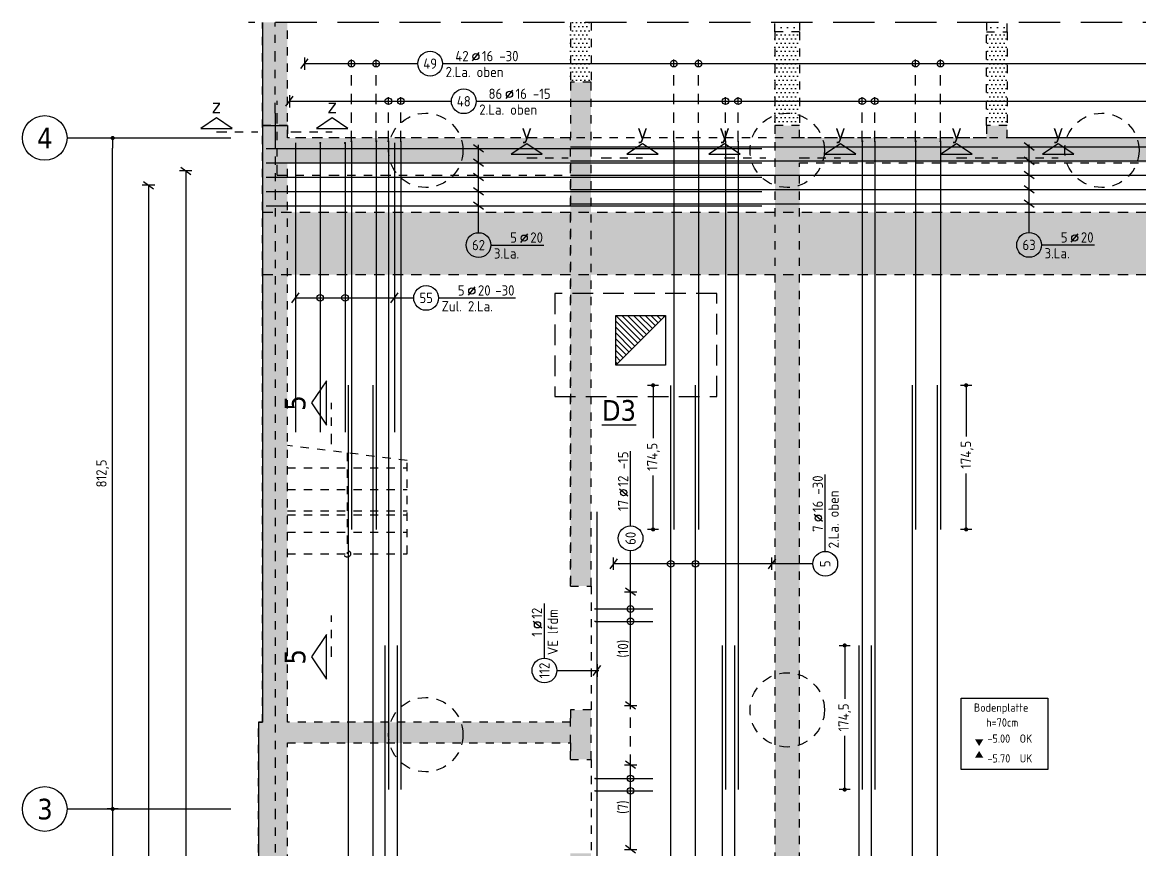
# Model space of a CAD drawing. Extents: x -59 to 99, y -34 to 56.
# Drawn here: x 23.97 to 37.49, y 32.56 to 42.58 of the extents above; entities that cross this region are included whole.
import ezdxf
from ezdxf.enums import TextEntityAlignment as Align

# ---------------------------------------------------------------- set-up
doc = ezdxf.new("R2010")
doc.units = 0
doc.header["$LTSCALE"] = 0.5
for name, pattern in [('AUSGEZOGEN', [1000.01, 1000, 0.01]), ('DASHDOTSMALL', [1.05, 0.5, -0.25, 0.05, -0.25]), ('DIVIDE2', [0.625, 0.25, -0.125, 0, -0.125, 0, -0.125]), ('DOT', [0.175, 0.05, -0.125]), ('GESTRICHELTX2', [1.5, 1, -0.5]), ('HIDDEN2', [0.187, 0.125, -0.062]), ('PUNKT', [0.175, 0.05, -0.125]), ('STRICHLINIE', [0.75, 0.5, -0.25]), ('STRICHPUNKT2', [0.55, 0.25, -0.125, 0.05, -0.125]), ('VERDECKT', [0.375, 0.25, -0.125])]:
    doc.linetypes.add(name, pattern=pattern)
for name, color, linetype in [('ACHSEN', 7, 'Continuous'), ('AFB', 7, 'Continuous'), ('AFU', 7, 'Continuous'), ('BETON', 7, 'Continuous'), ('Brüstung 2.UG', 7, 'Continuous'), ('DETAIL', 7, 'Continuous'), ('DRUEBER', 7, 'Continuous'), ('grau_dunkel', 7, 'Continuous'), ('grau_hell', 7, 'Continuous'), ('Gründungspfähle', 7, 'Continuous'), ('HILFE', 7, 'Continuous'), ('koten', 7, 'Continuous'), ('MASSE', 7, 'Continuous'), ('OBJEKT', 7, 'Continuous'), ('RND', 7, 'Continuous'), ('SCHNITTE', 7, 'Continuous'), ('SCHRAFF', 7, 'Continuous'), ('SFP_Achsen', 7, 'Continuous'), ('TEXT', 7, 'Continuous'), ('VERDECKT', 7, 'Continuous'), ('Versprung oberseitig', 7, 'Continuous')]:
    doc.layers.add(name, color=color, linetype=linetype)
doc.layers.add('NOPLOT', color=7, linetype='Continuous', plot=False)
doc.styles.add('helv', font='tahoma.ttf')
doc.styles.add('txt', font='isocp.shx')
doc.linetypes.add('AFU_50K', pattern='A,0.15,["/",Standard,S=0.2,R=0,X=-0.01,Y=-0.1],0.07,["/",Standard,S=0.2,R=0,X=-0.01,Y=-0.1],0.15', length=0.37)
doc.dimstyles.new('DOT_I', dxfattribs={"dimscale": 0.5, "dimtxt": 0.25, "dimasz": 0.25, "dimexe": 0.1, "dimexo": 0.3, "dimgap": 0.1, "dimtad": 1, "dimdec": 3, "dimzin": 3, "dimtxsty": 'txt', "dimblk": 'DOT', "dimblk1": 'DOT', "dimblk2": 'DOT', "dimsah": 1, "dimcen": 0.1, "dimse1": 1, "dimse2": 1, "dimazin": 0, "dimtfac": 1, "dimtdec": 4, "dimtix": 1, "dimtmove": 2, "dimatfit": 3, "dimfxl": 0, "dimtvp": 1, "dimtolj": 1, "dimtzin": 0, "dimarcsym": 0})
pattern_1 = [(0, (-54.946376, 512.02772), (0.025, 0.05), [0, -0.05])]
pattern_2 = [(0, (20.53262, 3.144444), (0.0396875, 0.079375), [0, -0.079375])]

# ---------------------------------------------------------------- blocks, each defined once
blk = doc.blocks.new('okrd_o')
at = {"layer": 'koten', "color": 7, "linetype": 'Continuous'}
blk.add_solid([(-0.125, 0.202), (0.125, 0.202), (0, 0)], dxfattribs=at)
at = {"layer": 'koten', "style": 'txt'}
blk.add_attdef('OKRD', (0.25, 0.1), '', height=0.25, dxfattribs=at)
blk = doc.blocks.new('okrd_u')
at = {"layer": 'koten', "color": 7, "linetype": 'Continuous'}
blk.add_solid([(-0.125, -0.202), (0.125, -0.202), (0, 0)], dxfattribs=at)
at = {"layer": 'koten', "style": 'txt'}
blk.add_attdef('OKRD', (0.25, -0.35), '', height=0.25, dxfattribs=at)
blk = doc.blocks.new('DOT')
at = {"layer": 'MASSE', "color": 7, "linetype": 'Continuous'}
for p, q in [((0, 0), (-1, 0)), ((0, 0.54), (0, -0.54))]:
    blk.add_line(p, q, dxfattribs=at)
at = {"layer": 'MASSE', "color": 7, "linetype": 'Continuous', "const_width": 0.2}
blk.add_lwpolyline([(-0.1, 0, 1), (0.1, 0, 1)], format="xyb", close=True, dxfattribs=at)
blk = doc.blocks.new('*D50')
at = {"layer": 'Defpoints', "color": 0, "linetype": 'AUSGEZOGEN', "transparency": 16777216}
for p in [(25.063, 41.179), (25.063, 41.179), (25.063, 33.054)]:
    blk.add_point(p, dxfattribs=at)
at = {"layer": 'MASSE', "color": 0, "linetype": 'AUSGEZOGEN', "lineweight": -2, "transparency": 16777216}
blk.add_line((25.063, 33.179), (25.063, 41.054), dxfattribs=at)
at = {"layer": 'MASSE', "color": 0, "linetype": 'AUSGEZOGEN', "lineweight": -2, "transparency": 16777216, "xscale": 0.125, "yscale": 0.125, "zscale": 0.125}
for p, rotation in [((25.063, 41.179), 90), ((25.063, 33.054), 270)]:
    blk.add_blockref('DOT', p, dxfattribs=dict(at, rotation=rotation))
at = {"layer": 'MASSE', "color": 0, "linetype": 'AUSGEZOGEN', "transparency": 16777216, "insert": (24.941, 37.116), "char_height": 0.125, "attachment_point": 5, "rotation": 90, "style": 'txt'}
blk.add_mtext('\\A1;812,5', dxfattribs=at)
blk = doc.blocks.new('*D51')
at = {"layer": 'Defpoints', "color": 0, "linetype": 'AUSGEZOGEN', "transparency": 16777216}
for p in [(25.063, 33.054), (25.063, 26.804), (25.063, 26.804)]:
    blk.add_point(p, dxfattribs=at)
at = {"layer": 'MASSE', "color": 0, "linetype": 'AUSGEZOGEN', "lineweight": -2, "transparency": 16777216}
blk.add_line((25.063, 32.929), (25.063, 26.929), dxfattribs=at)
at = {"layer": 'MASSE', "color": 0, "linetype": 'AUSGEZOGEN', "lineweight": -2, "transparency": 16777216, "xscale": 0.125, "yscale": 0.125, "zscale": 0.125}
for p, rotation in [((25.063, 33.054), 90), ((25.063, 26.804), 270)]:
    blk.add_blockref('DOT', p, dxfattribs=dict(at, rotation=rotation))
at = {"layer": 'MASSE', "color": 0, "linetype": 'AUSGEZOGEN', "transparency": 16777216, "insert": (24.95, 29.929), "char_height": 0.125, "attachment_point": 5, "rotation": 90, "style": 'txt'}
blk.add_mtext('\\A1;625', dxfattribs=at)
blk = doc.blocks.new('lei_gre')
at = {"layer": 'RND', "color": 7, "linetype": 'Continuous'}
for p, q in [((-0.09, -0.12), (0.09, 0.12)), ((0, 0.15), (0, -0.15))]:
    blk.add_line(p, q, dxfattribs=at)
blk = doc.blocks.new('RND_LEI')
at = {"layer": 'RND', "color": 7, "linetype": 'Continuous'}
blk.add_line((1.022, 0.066), (1.19, 0.27), dxfattribs=at)
for centre, radius in [((0, 0), 0.3), ((1.106, 0.168), 0.075)]:
    blk.add_circle(centre, radius, dxfattribs=at)
at = {"layer": 'RND', "color": 7, "linetype": 'Continuous', "style": 'txt'}
blk.add_attdef('ANZ', text='', height=0.25, dxfattribs=at).set_placement((0.931, 0.057), align=Align.RIGHT)
for tag, p in [('DUM', (1.253, 0.057)), ('ABSTD', (1.674, 0.057)), ('POSTXT', (0.374, -0.327))]:
    blk.add_attdef(tag, p, '', height=0.25, dxfattribs=at)
blk.add_attdef('POSL', text='', height=0.25, dxfattribs=at).set_placement((0, 0), align=Align.MIDDLE)
blk = doc.blocks.new('*D54')
at = {"layer": 'Defpoints', "color": 0, "linetype": 'AUSGEZOGEN', "transparency": 16777216}
for p in [(35.393, 38.184), (35.393, 38.184), (35.393, 36.439)]:
    blk.add_point(p, dxfattribs=at)
at = {"layer": 'MASSE', "color": 0, "linetype": 'AUSGEZOGEN', "lineweight": -2, "transparency": 16777216}
for p, q in [((35.393, 38.059), (35.393, 37.566)), ((35.393, 36.564), (35.393, 37.117))]:
    blk.add_line(p, q, dxfattribs=at)
at = {"layer": 'MASSE', "color": 0, "linetype": 'AUSGEZOGEN', "lineweight": -2, "transparency": 16777216, "xscale": 0.125, "yscale": 0.125, "zscale": 0.125}
for p, rotation in [((35.393, 38.184), 90), ((35.393, 36.439), 270)]:
    blk.add_blockref('DOT', p, dxfattribs=dict(at, rotation=rotation))
at = {"layer": 'MASSE', "color": 0, "linetype": 'AUSGEZOGEN', "transparency": 16777216, "insert": (35.405, 37.342), "char_height": 0.125, "attachment_point": 5, "rotation": 90, "style": 'txt'}
blk.add_mtext('\\A1;174,5', dxfattribs=at)
blk = doc.blocks.new('*D55')
at = {"layer": 'Defpoints', "color": 0, "linetype": 'AUSGEZOGEN', "transparency": 16777216}
for p in [(33.923, 35.034), (33.923, 35.034), (33.923, 33.289)]:
    blk.add_point(p, dxfattribs=at)
at = {"layer": 'MASSE', "color": 0, "linetype": 'AUSGEZOGEN', "lineweight": -2, "transparency": 16777216}
for p, q in [((33.923, 34.909), (33.923, 34.386)), ((33.923, 33.414), (33.923, 33.938))]:
    blk.add_line(p, q, dxfattribs=at)
at = {"layer": 'MASSE', "color": 0, "linetype": 'AUSGEZOGEN', "lineweight": -2, "transparency": 16777216, "xscale": 0.125, "yscale": 0.125, "zscale": 0.125}
for p, rotation in [((33.923, 35.034), 90), ((33.923, 33.289), 270)]:
    blk.add_blockref('DOT', p, dxfattribs=dict(at, rotation=rotation))
at = {"layer": 'MASSE', "color": 0, "linetype": 'AUSGEZOGEN', "transparency": 16777216, "insert": (33.924, 34.162), "char_height": 0.125, "attachment_point": 5, "rotation": 90, "style": 'txt'}
blk.add_mtext('\\A1;174,5', dxfattribs=at)
blk = doc.blocks.new('*D58')
at = {"layer": 'Defpoints', "color": 0, "linetype": 'AUSGEZOGEN', "transparency": 16777216}
for p in [(31.604, 38.184), (31.604, 38.184), (31.604, 36.439)]:
    blk.add_point(p, dxfattribs=at)
at = {"layer": 'MASSE', "color": 0, "linetype": 'AUSGEZOGEN', "lineweight": -2, "transparency": 16777216}
for p, q in [((31.604, 38.059), (31.604, 37.542)), ((31.604, 36.564), (31.604, 37.093))]:
    blk.add_line(p, q, dxfattribs=at)
at = {"layer": 'MASSE', "color": 0, "linetype": 'AUSGEZOGEN', "lineweight": -2, "transparency": 16777216, "xscale": 0.125, "yscale": 0.125, "zscale": 0.125}
for p, rotation in [((31.604, 38.184), 90), ((31.604, 36.439), 270)]:
    blk.add_blockref('DOT', p, dxfattribs=dict(at, rotation=rotation))
at = {"layer": 'MASSE', "color": 0, "linetype": 'AUSGEZOGEN', "transparency": 16777216, "insert": (31.608, 37.317), "char_height": 0.125, "attachment_point": 5, "rotation": 90, "style": 'txt'}
blk.add_mtext('\\A1;174,5', dxfattribs=at)
blk = doc.blocks.new('SCHN-1')
at = {"layer": 'SCHNITTE', "color": 5, "linetype": 'Continuous'}
blk.add_lwpolyline([(0.54, 0.125), (0, 0.485), (-0.54, 0.125)], close=True, dxfattribs=at)
at = {"layer": 'SCHNITTE', "color": 6, "linetype": 'Continuous', "style": 'helv'}
blk.add_attdef('SCHN-1', text='', height=0.5, dxfattribs=at).set_placement((0, 0.635), align=Align.CENTER)
blk = doc.blocks.new('SCHN-2')
at = {"layer": 'SCHNITTE', "color": 6, "linetype": 'Continuous'}
blk.add_lwpolyline([(0.378, 0.088), (0, 0.34), (-0.378, 0.088)], close=True, dxfattribs=at)
at = {"layer": 'SCHNITTE', "color": 1, "linetype": 'DASHDOTSMALL', "style": 'helv'}
blk.add_attdef('SCHN-2', text='', height=0.35, dxfattribs=at).set_placement((0, 0.45), align=Align.CENTER)

msp = doc.modelspace()

# ---------------------------------------------------------------- hatches: boundary and pattern name
at = {"layer": 'Brüstung 2.UG', "linetype": 'DOT'}
h = msp.add_hatch(dxfattribs=at)
h.set_pattern_fill('DOTS', color=102, scale=0.8, double=1)
h.set_pattern_definition(pattern_1)
h.paths.add_polyline_path([(30.85294, 42.57883), (30.60294, 42.57883), (30.60294, 41.85383), (30.85294, 41.85383)])
h = msp.add_hatch(dxfattribs=at)
h.set_pattern_fill('DOTS', color=102, scale=0.8, double=1)
h.set_pattern_definition(pattern_1)
h.paths.add_polyline_path([(33.07794, 41.32883), (33.37794, 41.32883), (33.37794, 42.46383), (33.07794, 42.46383)])
h = msp.add_hatch(dxfattribs=at)
h.set_pattern_fill('DOTS', color=102, scale=0.8, double=1)
h.set_pattern_definition(pattern_1)
h.paths.add_polyline_path([(35.88794, 42.46383), (35.63794, 42.46383), (35.63794, 41.32883), (35.88794, 41.32883)])
at = {"layer": 'grau_dunkel', "linetype": 'AUSGEZOGEN'}
h = msp.add_hatch(dxfattribs=at)
h.set_pattern_fill('ANSI31', color=171, scale=0.4, angle=90, style=0, double=1)
h.set_pattern_definition([(135, (-51.70699, 581.085373), (-0.035355339, -0.035355339), [])])
h.paths.add_polyline_path([(31.75294, 39.02883), (31.15294, 39.02883), (31.15294, 38.42883)])
at = {"layer": 'grau_hell'}
msp.add_hatch(color=9, dxfattribs=at).paths.add_polyline_path([(41.78291, 39.52383), (41.78291, 40.27883), (26.87794, 40.27883), (26.87794, 39.52383)])
at = {"layer": 'SCHRAFF', "linetype": 'AUSGEZOGEN'}
h = msp.add_hatch(dxfattribs=at)
h.set_pattern_fill('DOTS', scale=0.05, double=1)
h.set_pattern_definition(pattern_2)
h.paths.add_polyline_path([(30.85294, 41.85383), (30.60294, 41.85383), (30.60294, 41.17883), (27.17794, 41.17883), (27.17794, 42.57883), (26.87794, 42.57883), (26.87794, 34.10383), (26.82794, 34.10383), (26.82794, 19.92883), (41.78291, 19.92883), (41.78291, 20.22883), (39.60294, 20.22883), (39.60294, 26.67883), (39.83794, 26.67883), (39.83794, 26.92883), (39.21794, 26.92883), (39.21794, 26.67883), (39.35294, 26.67883), (39.35294, 20.22883), (33.35294, 20.22883), (33.35294, 26.67883), (37.20794, 26.67883), (37.20794, 26.92883), (32.98294, 26.92883), (32.98294, 26.67883), (33.10294, 26.67883), (33.10294, 20.22883), (27.17794, 20.22883), (27.17794, 26.67883), (30.97294, 26.67883), (30.97294, 26.92883), (30.85294, 26.92883), (30.85294, 27.67383), (30.60294, 27.67383), (30.60294, 26.92883), (27.17794, 26.92883), (27.17794, 30.75383), (30.60294, 30.75383), (30.60294, 29.68383), (30.85294, 29.68383), (30.85294, 32.51883), (30.60294, 32.51883), (30.60294, 31.00383), (27.17794, 31.00383), (27.17794, 33.85383), (30.60294, 33.85383), (30.60294, 33.65383), (30.85294, 33.65383), (30.85294, 34.25383), (30.60294, 34.25383), (30.60294, 34.10383), (27.17794, 34.10383), (27.17794, 40.87883), (30.60294, 40.87883), (30.60294, 35.75383), (30.85294, 35.75383)])
h = msp.add_hatch(dxfattribs=at)
h.set_pattern_fill('DOTS', scale=0.05, double=1)
h.set_pattern_definition(pattern_2)
h.paths.add_polyline_path([(33.37794, 42.57883), (33.07794, 42.57883), (33.07794, 42.46383), (33.37794, 42.46383)])
h.paths.add_polyline_path([(35.88794, 42.57883), (35.63794, 42.57883), (35.63794, 42.46383), (35.88794, 42.46383)])
h = msp.add_hatch(dxfattribs=at)
h.set_pattern_fill('DOTS', scale=0.05, double=1)
h.set_pattern_definition(pattern_2)
h.paths.add_polyline_path([(41.68794, 41.17883), (40.57794, 41.17883), (40.57794, 41.42383), (40.27794, 41.42383), (40.27794, 41.17883), (35.88794, 41.17883), (35.88794, 41.32883), (35.63794, 41.32883), (35.63794, 41.17883), (33.37794, 41.17883), (33.37794, 41.32883), (33.07794, 41.32883), (33.07794, 29.17883), (34.12794, 29.17883), (34.12794, 29.42883), (33.37794, 29.42883), (33.37794, 40.87883), (41.68794, 40.87883)])

# ---------------------------------------------------------------- linework, layer by layer
at = {"layer": 'ACHSEN', "color": 140, "linetype": 'AUSGEZOGEN'}
for p, q in [((24.51074, 41.17883), (26.49266, 41.17883)), ((24.51074, 33.05383), (26.49266, 33.05383))]:
    msp.add_line(p, q, dxfattribs=at)
at = {"layer": 'AFB', "color": 1, "linetype": 'DIVIDE2'}
for p, q in [((27.02794, 41.47883), (27.02794, 42.57883)), ((27.05294, 40.72883), (27.05294, 41.62883)), ((27.02794, 41.17883), (27.02794, 20.07883)), ((27.05294, 40.72883), (41.78291, 40.72883))]:
    msp.add_line(p, q, dxfattribs=at)
at = {"layer": 'AFU', "color": 1, "linetype": 'AUSGEZOGEN'}
msp.add_line((27.02794, 41.47883), (27.02794, 41.17883), dxfattribs=at)
at = {"layer": 'AFU', "color": 8, "linetype": 'AFU_50K'}
msp.add_line((26.87794, 41.32883), (27.17794, 41.32883), dxfattribs=at)
at = {"layer": 'BETON', "color": 6, "linetype": 'AUSGEZOGEN'}
for p, q in [((26.87794, 42.57883), (26.87794, 34.10383)), ((26.87794, 34.10383), (26.82794, 34.10383)), ((26.82794, 34.10383), (26.82794, 19.92883))]:
    msp.add_line(p, q, dxfattribs=at)
msp.add_lwpolyline([(31.15294, 39.02883), (31.75294, 39.02883), (31.75294, 38.42883), (31.15294, 38.42883)], close=True, dxfattribs=at)
at = {"layer": 'Brüstung 2.UG', "color": 102, "linetype": 'DOT'}
for p, q in [((30.60294, 42.57883), (30.60294, 41.85383)), ((30.85294, 42.57883), (30.85294, 41.85383)), ((33.07794, 42.46383), (33.07794, 41.32883)), ((33.37794, 42.46383), (33.37794, 41.32883)), ((35.63794, 41.32883), (35.63794, 42.46383)), ((35.88794, 42.46383), (35.88794, 41.32883))]:
    msp.add_line(p, q, dxfattribs=at)
at = {"layer": 'DETAIL', "color": 102, "linetype": 'STRICHLINIE'}
msp.add_lwpolyline([(30.41526, 38.04928), (32.37689, 38.04928), (32.37689, 39.29477), (30.41526, 39.29477)], close=True, dxfattribs=at)
at = {"layer": 'DRUEBER', "color": 7, "linetype": 'PUNKT', "lineweight": -2}
for p, q in [((27.17794, 41.17883), (27.17794, 42.57883)), ((30.85294, 41.85383), (30.60294, 41.85383)), ((30.60294, 41.85383), (30.60294, 41.17883)), ((30.85294, 35.75383), (30.85294, 41.85383)), ((30.60294, 41.17883), (27.17794, 41.17883)), ((27.17794, 34.10383), (27.17794, 40.87883)), ((27.17794, 40.87883), (30.60294, 40.87883)), ((30.60294, 40.87883), (30.60294, 35.75383)), ((30.60294, 35.75383), (30.85294, 35.75383)), ((30.85294, 34.25383), (30.60294, 34.25383)), ((30.60294, 34.25383), (30.60294, 34.10383)), ((30.85294, 33.65383), (30.85294, 34.25383)), ((30.60294, 34.10383), (27.17794, 34.10383)), ((27.17794, 31.00383), (27.17794, 33.85383)), ((27.17794, 33.85383), (30.60294, 33.85383)), ((30.60294, 33.85383), (30.60294, 33.65383)), ((30.60294, 33.65383), (30.85294, 33.65383))]:
    msp.add_line(p, q, dxfattribs=at)
at = {"layer": 'DRUEBER', "color": 7, "linetype": 'PUNKT'}
for p, q in [((28.62794, 37.27478), (27.17794, 37.45383)), ((27.90294, 37.36431), (27.90294, 36.14383)), ((28.62794, 36.14383), (28.62794, 37.27478)), ((27.17794, 37.18383), (28.62794, 37.18383)), ((27.17794, 36.92383), (28.62794, 36.92383)), ((27.17794, 36.66383), (28.62794, 36.66383)), ((27.17794, 36.61431), (28.62794, 36.61431)), ((27.17794, 36.40383), (28.62794, 36.40383)), ((27.17794, 36.14383), (28.62794, 36.14383))]:
    msp.add_line(p, q, dxfattribs=at)
at = {"layer": 'DRUEBER', "color": 7, "linetype": 'PUNKT', "lineweight": -2}
for points in [[(41.78291, 19.92883), (26.82794, 19.92883), (26.82794, 34.10383), (26.87794, 34.10383), (26.87794, 42.57883)], [(33.37794, 42.57883), (33.37794, 42.46383), (33.07794, 42.46383), (33.07794, 42.57883)], [(35.63794, 42.57883), (35.63794, 42.46383), (35.88794, 42.46383), (35.88794, 42.57883)], [(33.07794, 41.32883), (33.07794, 29.17883), (34.12794, 29.17883), (34.12794, 29.42883), (33.37794, 29.42883), (33.37794, 40.87883), (41.68794, 40.87883), (41.68794, 41.17883), (40.57794, 41.17883), (40.57794, 41.42383), (40.27794, 41.42383), (40.27794, 41.17883), (35.88794, 41.17883), (35.88794, 41.32883), (35.63794, 41.32883), (35.63794, 41.17883), (33.37794, 41.17883), (33.37794, 41.32883), (33.07794, 41.32883)]]:
    msp.add_lwpolyline(points, dxfattribs=at)
at = {"layer": 'DRUEBER', "color": 7, "linetype": 'PUNKT'}
msp.add_circle((27.90294, 36.14383), 0.04, dxfattribs=at)
at = {"layer": 'grau_dunkel', "color": 171, "linetype": 'AUSGEZOGEN'}
msp.add_line((31.75294, 39.02883), (31.15294, 38.42883), dxfattribs=at)
at = {"layer": 'Gründungspfähle', "color": 171, "linetype": 'VERDECKT'}
for centre in [(28.85294, 41.02883), (33.22794, 41.02883), (37.03589, 41.02883), (33.22794, 34.25383), (28.85294, 33.95383)]:
    msp.add_circle(centre, 0.45, dxfattribs=at)
at = {"layer": 'HILFE', "color": 102, "linetype": 'GESTRICHELTX2'}
msp.add_line((41.78291, 42.57883), (26.70604, 42.57883), dxfattribs=at)
at = {"layer": 'NOPLOT', "color": 191, "linetype": 'Continuous'}
msp.add_line((31.75294, 39.02883), (31.15294, 38.42883), dxfattribs=at)
for points in [[(27.27518, 41.11818), (27.27518, 37.61818)], [(28.47518, 41.11818), (28.47518, 37.61818)]]:
    msp.add_lwpolyline(points, dxfattribs=at)
msp.add_lwpolyline([(31.15294, 39.02883), (31.75294, 39.02883), (31.75294, 38.42883), (31.15294, 38.42883)], close=True, dxfattribs=at)
at = {"layer": 'OBJEKT', "color": 1, "linetype": 'AUSGEZOGEN'}
msp.add_lwpolyline([(35.33118, 34.3942), (36.38064, 34.3942), (36.38064, 33.53406), (35.33118, 33.53406)], close=True, dxfattribs=at)
at = {"layer": 'RND', "color": 7, "linetype": 'AUSGEZOGEN'}
for p, q in [((27.38593, 42.07895), (28.75595, 42.07895)), ((29.05595, 42.07895), (39.77807, 42.07895)), ((27.20269, 41.62306), (29.16292, 41.62306)), ((29.46292, 41.62306), (39.96278, 41.62306)), ((25.94784, 40.78121), (25.94784, 30.47113)), ((25.49643, 40.60743), (25.49643, 29.97576)), ((29.6411, 39.88188), (30.2811, 39.88188)), ((36.30513, 39.88364), (36.94513, 39.88364)), ((27.27518, 39.24176), (28.47518, 39.24176)), ((28.47518, 39.24176), (28.7072, 39.24176)), ((29.0072, 39.24176), (29.93845, 39.24176)), ((31.33157, 36.48111), (31.33157, 37.38736)), ((33.68819, 36.17289), (33.68819, 37.10414)), ((31.33157, 35.68318), (31.33157, 36.18111)), ((33.04147, 36.02289), (31.12514, 36.02289)), ((33.53819, 36.02289), (33.04147, 36.02289)), ((31.33157, 34.3063), (31.33157, 35.68318)), ((30.28885, 34.88085), (30.28885, 35.54085)), ((31.33157, 32.56497), (31.33157, 33.5875))]:
    msp.add_line(p, q, dxfattribs=at)
at = {"layer": 'RND', "color": 102, "linetype": 'VERDECKT'}
for p, q in [((27.95336, 41.13883), (27.95336, 42.12895)), ((28.25336, 41.13883), (28.25336, 42.12895)), ((31.85435, 41.13883), (31.85435, 42.12895)), ((32.15435, 41.13883), (32.15435, 42.12895)), ((34.78221, 41.13883), (34.78221, 42.12895)), ((35.08221, 41.13883), (35.08221, 42.12895)), ((28.39979, 41.13883), (28.39979, 41.67306)), ((28.54979, 41.13883), (28.54979, 41.67306)), ((32.48203, 41.13883), (32.48203, 41.67306)), ((32.63203, 41.13883), (32.63203, 41.67306)), ((34.13659, 41.13883), (34.13659, 41.67306)), ((34.28659, 41.13883), (34.28659, 41.67306))]:
    msp.add_line(p, q, dxfattribs=at)
at = {"layer": 'RND', "color": 102, "linetype": 'AUSGEZOGEN'}
for p, q in [((29.4911, 40.03188), (29.4911, 41.0947)), ((36.15513, 40.03364), (36.15513, 41.09932)), ((30.43885, 34.73085), (30.94578, 34.73085))]:
    msp.add_line(p, q, dxfattribs=at)
at = {"layer": 'RND', "color": 7, "linetype": 'VERDECKT'}
msp.add_line((31.33157, 33.5875), (31.33157, 34.3063), dxfattribs=at)
at = {"layer": 'RND', "color": 7, "linetype": 'AUSGEZOGEN'}
for points, const_width in [([(27.56893, 41.11818, 1), (27.58143, 41.11818, 1)], 0.0125), ([(27.86893, 41.11818, 1), (27.88143, 41.11818, 1)], 0.0125), ([(27.94711, 41.13883, 1), (27.95961, 41.13883, 1)], 0.0125), ([(28.24711, 41.13883, 1), (28.25961, 41.13883, 1)], 0.0125), ([(28.39354, 41.13883, 1), (28.40604, 41.13883, 1)], 0.0125), ([(28.54479, 41.13883, 1), (28.55479, 41.13883, 1)], 0.01), ([(31.84935, 41.13883, 1), (31.85935, 41.13883, 1)], 0.01), ([(32.14935, 41.13883, 1), (32.15935, 41.13883, 1)], 0.01), ([(32.47703, 41.13883, 1), (32.48703, 41.13883, 1)], 0.01), ([(32.62703, 41.13883, 1), (32.63703, 41.13883, 1)], 0.01), ([(34.13034, 41.13883, 1), (34.14284, 41.13883, 1)], 0.0125), ([(34.28159, 41.13883, 1), (34.29159, 41.13883, 1)], 0.01), ([(34.77596, 41.13883, 1), (34.78846, 41.13883, 1)], 0.0125), ([(35.07596, 41.13883, 1), (35.08846, 41.13883, 1)], 0.0125), ([(30.89656, 35.47591, 1), (30.90656, 35.47591, 1)], 0.01), ([(30.89656, 35.32591, 1), (30.90656, 35.32591, 1)], 0.01), ([(30.89656, 33.42346, 1), (30.90656, 33.42346, 1)], 0.01), ([(30.89656, 33.27346, 1), (30.90656, 33.27346, 1)], 0.01)]:
    msp.add_lwpolyline(points, format="xyb", close=True, dxfattribs=dict(at, const_width=const_width))
at = {"layer": 'RND', "color": 1, "linetype": 'AUSGEZOGEN'}
for points in [[(27.57518, 41.11818), (27.57518, 37.61818)], [(27.87518, 41.11818), (27.87518, 37.61818)], [(27.95336, 41.13883), (27.95336, 36.43883)], [(28.25336, 41.13883), (28.25336, 36.43883)], [(28.39979, 41.13883), (28.39979, 33.28883)], [(28.54979, 41.13883), (28.54979, 33.28883)], [(31.85435, 41.13883), (31.85435, 36.43883)], [(32.15435, 41.13883), (32.15435, 36.43883)], [(32.48203, 41.13883), (32.48203, 33.28883)], [(32.63203, 41.13883), (32.63203, 33.28883)], [(34.13659, 41.13883), (34.13659, 33.28883)], [(34.28659, 41.13883), (34.28659, 33.28883)], [(34.78221, 41.13883), (34.78221, 36.43883)], [(35.08221, 41.13883), (35.08221, 36.43883)], [(26.91928, 41.05087), (32.91928, 41.05087)], [(30.60294, 41.07326), (42.10294, 41.07326)], [(26.91928, 40.87773), (32.91928, 40.87773)], [(30.60294, 40.90012), (42.10294, 40.90012)], [(30.60294, 40.72698), (42.10294, 40.72698)], [(26.91928, 40.70459), (32.91928, 40.70459)], [(26.91928, 40.53145), (32.91928, 40.53145)], [(30.60294, 40.55384), (42.10294, 40.55384)], [(26.91928, 40.35831), (32.91928, 40.35831)], [(30.60294, 40.3807), (42.10294, 40.3807)], [(27.91606, 24.88383), (27.91606, 38.18383)], [(28.21606, 24.88383), (28.21606, 38.18383)], [(31.81705, 26.98265), (31.81705, 38.18265)], [(32.11705, 26.98383), (32.11705, 38.18383)], [(34.74491, 24.88383), (34.74491, 38.18383)], [(35.04491, 24.88383), (35.04491, 38.18383)], [(30.92569, 26.92084), (30.92569, 36.65166)], [(30.90156, 35.47591), (31.60156, 35.47591)], [(30.90156, 35.32591), (31.60156, 35.32591)], [(28.36249, 24.88383), (28.36249, 35.03383)], [(28.51249, 24.88383), (28.51249, 35.03383)], [(32.44473, 26.98383), (32.44473, 35.03383)], [(32.59473, 26.98383), (32.59473, 35.03383)], [(34.09929, 21.73383), (34.09929, 35.03383)], [(34.24929, 21.73383), (34.24929, 35.03383)], [(30.90156, 33.42346), (31.60156, 33.42346)], [(30.90156, 33.27346), (31.60156, 33.27346)]]:
    msp.add_lwpolyline(points, dxfattribs=at)
at = {"layer": 'RND', "color": 7, "linetype": 'AUSGEZOGEN'}
for centre in [(27.95336, 42.07895), (28.25336, 42.07895), (31.85435, 42.07895), (32.15435, 42.07895), (34.78221, 42.07895), (35.08221, 42.07895), (28.39979, 41.62306), (28.54979, 41.62306), (32.48203, 41.62306), (32.63203, 41.62306), (34.13659, 41.62306), (34.28659, 41.62306), (27.57518, 39.24176), (27.87518, 39.24176), (31.81705, 36.02289), (32.11705, 36.02289), (31.33157, 35.47591), (31.33157, 35.32591), (31.33157, 33.42346), (31.33157, 33.27346)]:
    msp.add_circle(centre, 0.04, dxfattribs=at)
at = {"layer": 'SCHNITTE', "color": 6, "linetype": 'STRICHPUNKT2'}
for p, q in [((26.31856, 41.25109), (26.81856, 41.25109)), ((27.21962, 41.25109), (27.71962, 41.25109)), ((30.0744, 40.93931), (30.5744, 40.93931)), ((30.97545, 40.93931), (31.47545, 40.93931)), ((32.46966, 40.93931), (32.96966, 40.93931)), ((33.37072, 40.93931), (33.87072, 40.93931)), ((35.27733, 40.93931), (35.77733, 40.93931)), ((36.00676, 40.93931), (36.50676, 40.93931))]:
    msp.add_line(p, q, dxfattribs=at)
at = {"layer": 'SCHNITTE', "color": 5, "linetype": 'STRICHPUNKT2'}
for p, q in [((27.71263, 37.46989), (27.71263, 37.96989)), ((27.71263, 34.89669), (27.71263, 35.39669))]:
    msp.add_line(p, q, dxfattribs=at)
at = {"layer": 'SFP_Achsen', "color": 7, "linetype": 'AUSGEZOGEN'}
for centre in [(24.24026, 41.17883), (24.24026, 33.05383)]:
    msp.add_circle(centre, 0.27048, dxfattribs=at)
at = {"layer": 'VERDECKT', "color": 7, "linetype": 'VERDECKT'}
for p, q in [((26.87794, 40.27883), (41.78291, 40.27883)), ((26.87794, 39.52383), (41.78291, 39.52383))]:
    msp.add_line(p, q, dxfattribs=at)
at = {"layer": 'Versprung oberseitig', "color": 1, "linetype": 'HIDDEN2'}
for p, q in [((27.17794, 41.32883), (26.87794, 41.32883)), ((27.17794, 41.32883), (27.17794, 41.17883)), ((40.57794, 41.17883), (27.17794, 41.17883)), ((30.60294, 35.75383), (30.60294, 41.17883)), ((30.60294, 35.75383), (30.85294, 35.75383)), ((30.85294, 35.75383), (30.85294, 34.25383)), ((30.60294, 33.65383), (30.60294, 34.25383)), ((30.85294, 34.25383), (30.60294, 34.25383)), ((30.60294, 33.65383), (30.85294, 33.65383)), ((30.85294, 33.65383), (30.85294, 32.51883))]:
    msp.add_line(p, q, dxfattribs=at)

# ---------------------------------------------------------------- block references
at = {"layer": 'koten', "color": 6, "linetype": 'AUSGEZOGEN', "xscale": 0.4, "yscale": 0.4, "zscale": 0.4}
for name, p, values in [('okrd_o', (35.55056, 33.81644), {'OKRD': '-5.00  OK'}), ('okrd_u', (35.55056, 33.75644), {'OKRD': '-5.70  UK'})]:
    msp.add_blockref(name, p, dxfattribs=at).add_auto_attribs(values)
at = {"layer": 'RND', "color": 7, "linetype": 'AUSGEZOGEN', "xscale": 0.5, "yscale": 0.5, "zscale": 0.5}
for p, values in [((28.90595, 42.07895), {'POSL': '49', 'DUM': '16', 'ANZ': '42', 'ABSTD': '-30', 'POSTXT': '2.La. oben'}), ((29.31292, 41.62306), {'POSL': '48', 'DUM': '16', 'ANZ': '86', 'ABSTD': '-15', 'POSTXT': '2.La. oben'}), ((29.4911, 39.88188), {'POSL': '62', 'DUM': '20', 'ANZ': '5', 'POSTXT': '3.La.'}), ((36.15513, 39.88364), {'POSL': '63', 'DUM': '20', 'ANZ': '5', 'POSTXT': '3.La.'}), ((28.8572, 39.24176), {'POSL': '55', 'DUM': '20', 'ANZ': '5', 'ABSTD': '-30', 'POSTXT': 'Zul. 2.La.'})]:
    msp.add_blockref('RND_LEI', p, dxfattribs=at).add_auto_attribs(values)
for p in [(27.38593, 42.07895), (27.20269, 41.62306), (27.27518, 39.24176), (28.47518, 39.24176)]:
    msp.add_blockref('lei_gre', p, dxfattribs=at)
at = {"layer": 'RND', "color": 102, "linetype": 'AUSGEZOGEN', "xscale": 0.5, "yscale": 0.5, "zscale": 0.5, "rotation": 90}
for p in [(36.15513, 41.07326), (29.4911, 41.05087), (29.4911, 40.87773), (36.15513, 40.90012), (29.4911, 40.70459), (36.15513, 40.72698), (29.4911, 40.53145), (36.15513, 40.55384), (29.4911, 40.35831), (36.15513, 40.3807)]:
    msp.add_blockref('lei_gre', p, dxfattribs=at)
at = {"layer": 'RND', "color": 7, "linetype": 'AUSGEZOGEN', "xscale": 0.5, "yscale": 0.5, "zscale": 0.5}
for p, rotation in [((25.94784, 40.78121), 270), ((25.49643, 40.60743), 270), ((31.12514, 36.02289), 180), ((33.04147, 36.02289), 180), ((31.33157, 35.68318), 90), ((31.33157, 34.3063), 90), ((31.33157, 33.5875), 90), ((31.33157, 32.56497), 90)]:
    msp.add_blockref('lei_gre', p, dxfattribs=dict(at, rotation=rotation))
at = {"layer": 'RND', "color": 7, "linetype": 'AUSGEZOGEN', "xscale": 0.5, "yscale": 0.5, "zscale": 0.5, "rotation": 90}
for p, values in [((31.33157, 36.33111), {'POSL': '60', 'DUM': '12', 'ANZ': '17', 'ABSTD': '-15'}), ((33.68819, 36.02289), {'POSL': '5', 'DUM': '16', 'ANZ': '7', 'ABSTD': '-30', 'POSTXT': '2.La. oben'}), ((30.28885, 34.73085), {'POSL': '112', 'DUM': '12', 'ANZ': '1', 'POSTXT': 'VE lfdm'})]:
    msp.add_blockref('RND_LEI', p, dxfattribs=at).add_auto_attribs(values)
at = {"layer": 'RND', "color": 102, "linetype": 'AUSGEZOGEN', "xscale": 0.5, "yscale": 0.5, "zscale": 0.5}
msp.add_blockref('lei_gre', (30.92569, 34.73085), dxfattribs=at)
at = {"layer": 'SCHNITTE', "color": 6, "linetype": 'STRICHPUNKT2', "xscale": 0.5, "yscale": 0.5, "zscale": 0.5}
for p, values in [((26.31856, 41.25109), {'SCHN-2': 'z'}), ((27.71962, 41.25109), {'SCHN-2': 'z'}), ((30.0744, 40.93931), {'SCHN-2': 'y'}), ((31.47545, 40.93931), {'SCHN-2': 'y'}), ((32.46966, 40.93931), {'SCHN-2': 'y'}), ((33.87072, 40.93931), {'SCHN-2': 'y'}), ((35.27733, 40.93931), {'SCHN-2': 'y'}), ((36.50676, 40.93931), {'SCHN-2': 'y'})]:
    msp.add_blockref('SCHN-2', p, dxfattribs=at).add_auto_attribs(values)
at = {"layer": 'SCHNITTE', "color": 5, "linetype": 'STRICHPUNKT2', "xscale": 0.5, "yscale": 0.5, "zscale": 0.5, "rotation": 90}
for p in [(27.71263, 37.96989), (27.71263, 34.89669)]:
    msp.add_blockref('SCHN-1', p, dxfattribs=at).add_auto_attribs({'SCHN-1': '5'})

# ---------------------------------------------------------------- texts
at = {"layer": 'RND', "color": 7, "linetype": 'AUSGEZOGEN', "style": 'txt'}
for s, p in [('(10)', (31.23907, 34.99474)), ('(7)', (31.23907, 33.07623))]:
    msp.add_text(s, height=0.125, rotation=90, dxfattribs=at).set_placement(p, align=Align.MIDDLE)
at = {"layer": 'SFP_Achsen', "color": 6, "linetype": 'AUSGEZOGEN', "style": 'helv'}
for s, p in [('4', (24.14965, 41.05263)), ('3', (24.14965, 32.92763))]:
    msp.add_text(s, height=0.25, dxfattribs=at).set_placement(p)
at = {"layer": 'TEXT', "color": 6, "linetype": 'AUSGEZOGEN', "style": 'helv'}
msp.add_text('%%UD3', height=0.25, dxfattribs=at).set_placement((30.98343, 37.75513))
at = {"layer": 'TEXT', "color": 1, "linetype": 'AUSGEZOGEN', "style": 'txt'}
for s, p in [('Bodenplatte', (35.48712, 34.23164)), ('h=70cm', (35.63519, 34.05133))]:
    msp.add_text(s, height=0.1, dxfattribs=at).set_placement(p)

# ---------------------------------------------------------------- dimensions: what is measured, and where the dimension line sits
at = {"layer": 'MASSE', "color": 7, "linetype": 'AUSGEZOGEN'}
for base, p2, override, picture, middle in [((25.06253, 41.17883), (25.06253, 41.17883), {"dimdec": 1, "dimlfac": 100}, '*D50', (24.94064, 37.11633)), ((25.06253, 26.80383), (25.06253, 26.80383), {"dimdec": 0, "dimlfac": 100}, '*D51', (24.95001, 29.92883))]:
    dim = msp.add_linear_dim(base=base, p1=(25.06253, 33.05383), p2=p2, angle=90, dimstyle='DOT_I', override=override, dxfattribs=at)
    dim.commit()
    dim.dimension.update_dxf_attribs({"geometry": picture, "text_midpoint": middle})
for base, p1, p2, picture, middle in [((31.60351, 38.18383), (31.60351, 36.43883), (31.60351, 38.18383), '*D58', (31.60761, 37.31717)), ((35.39331, 38.18383), (35.39331, 36.43883), (35.39331, 38.18383), '*D54', (35.40517, 37.34161)), ((33.92319, 35.03383), (33.92319, 33.28883), (33.92319, 35.03383), '*D55', (33.92356, 34.16201))]:
    dim = msp.add_linear_dim(base=base, p1=p1, p2=p2, angle=90, dimstyle='DOT_I', override={"dimdec": 1, "dimlfac": 100}, dxfattribs=at)
    dim.commit()
    dim.dimension.update_dxf_attribs({"geometry": picture, "text_midpoint": middle, "dimtype": 160})

doc.saveas('drawing.dxf')
